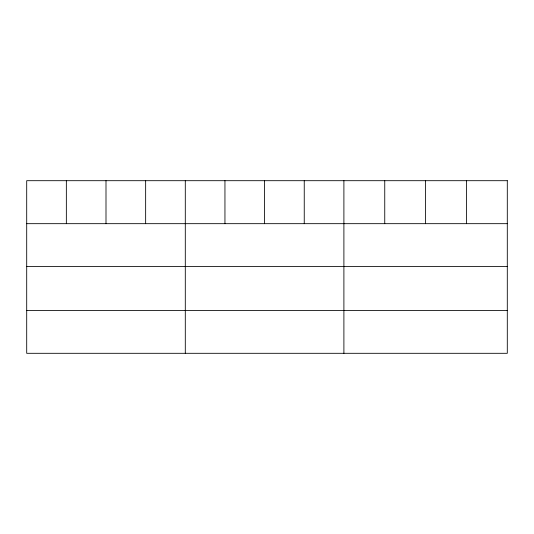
<?xml version="1.0" encoding="UTF-8"?>
<svg xmlns="http://www.w3.org/2000/svg" width="534" height="534" viewBox="0 0 534 534"><rect width="100%" height="100%" fill="white"/><g stroke="black" fill="none" stroke-linecap="round" stroke-linejoin="round"><path stroke-width="0.8" d="M26.7 223.673L507.3 223.673M26.7 266.453L507.3 266.453M26.7 310.528L507.3 310.528M466.449 180.692L466.449 223.673M425.598 180.692L425.598 223.673M384.747 180.692L384.747 223.673M343.896 180.692L343.896 353.308M304.247 180.692L304.247 223.673M264.597 180.692L264.597 223.673M224.947 180.692L224.947 223.673M185.298 180.692L185.298 353.308M145.648 180.692L145.648 223.673M105.999 180.692L105.999 223.673M66.35 180.692L66.35 223.673M507.3 180.692L26.7 180.692L26.7 353.308L507.3 353.308L507.3 180.692"/></g></svg>
